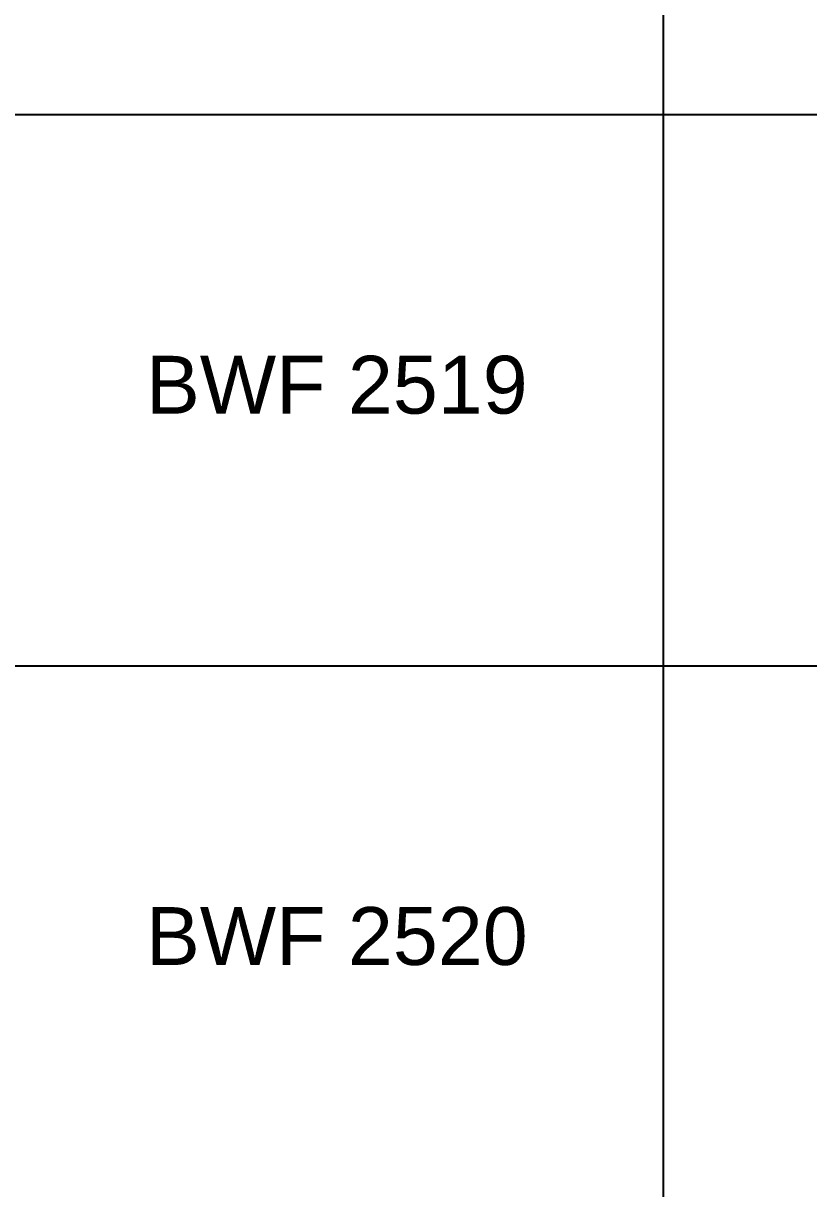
# Model space of a CAD drawing. Header units: inches. Extents: x 3613 to 8393, y -2205 to -794.
# Drawn here: x 4124.4 to 4172, y -1719.2 to -1648.7 of the extents above; entities that cross this region are included whole.
import ezdxf

# ---------------------------------------------------------------- set-up
doc = ezdxf.new("R2010")
doc.units = ezdxf.units.IN
doc.header["$MEASUREMENT"] = 0
doc.styles.get("Standard").update_dxf_attribs({"font": 'arial.ttf'})

msp = doc.modelspace()

# ---------------------------------------------------------------- linework, layer by layer
for p, q in [((4163.164, -1574.063), (4163.164, -1830.024)), ((4096.451, -1654.24), (4492.889, -1654.24)), ((4096.451, -1687.582), (4492.889, -1687.582))]:
    msp.add_line(p, q)

# ---------------------------------------------------------------- texts
at = {"char_height": 3.5, "width": 53.18236, "attachment_point": 5}
for s, insert in [('BWF 2519', (4143.412, -1670.606)), ('BWF 2520', (4143.412, -1703.947))]:
    msp.add_mtext(s, dxfattribs=dict(at, insert=insert))

doc.saveas('drawing.dxf')
